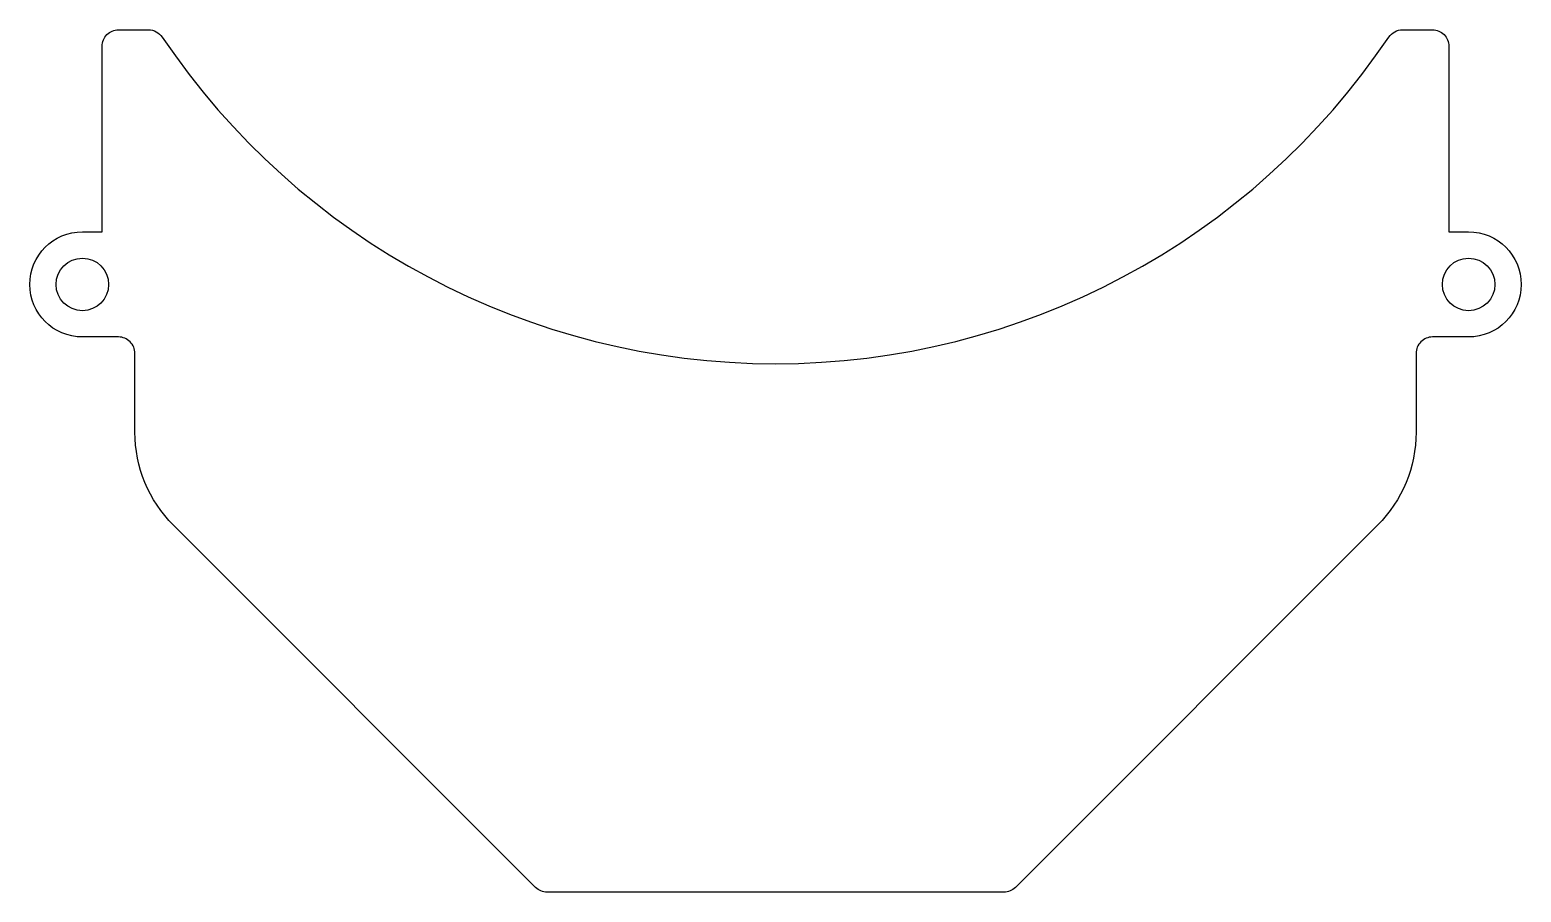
# Model space of a CAD drawing. Header units: millimetres. Extents: x -45.4 to 45.4, y -20 to 32.5.
import ezdxf

# ---------------------------------------------------------------- set-up
doc = ezdxf.new("R2010")
doc.units = ezdxf.units.MM
doc.layers.get('0').update_dxf_attribs({"linetype": 'CONTINUOUS'})

msp = doc.modelspace()

# ---------------------------------------------------------------- linework, layer by layer
msp.add_lwpolyline([(-41, 20.2), (-41, 31.5, -0.414214), (-40, 32.5), (-38.17, 32.5, -0.249686), (-37.341, 32.058, 0.532575), (37.341, 32.058, -0.249686), (38.17, 32.5), (40, 32.5, -0.414214), (41, 31.5), (41, 20.2), (42.2, 20.2, -1), (42.2, 13.8), (40, 13.8, 0.414214), (39, 12.8), (39, 8, -0.198912), (36.657, 2.343), (14.607, -19.707, -0.198912), (13.899, -20), (-13.899, -20, -0.198912), (-14.607, -19.707), (-36.657, 2.343, -0.198912), (-39, 8), (-39, 12.8, 0.414214), (-40, 13.8), (-42.2, 13.8, -1), (-42.2, 20.2)], format="xyb", close=True)
for centre in [(-42.2, 17), (42.2, 17)]:
    msp.add_circle(centre, 1.6)

doc.saveas('drawing.dxf')
